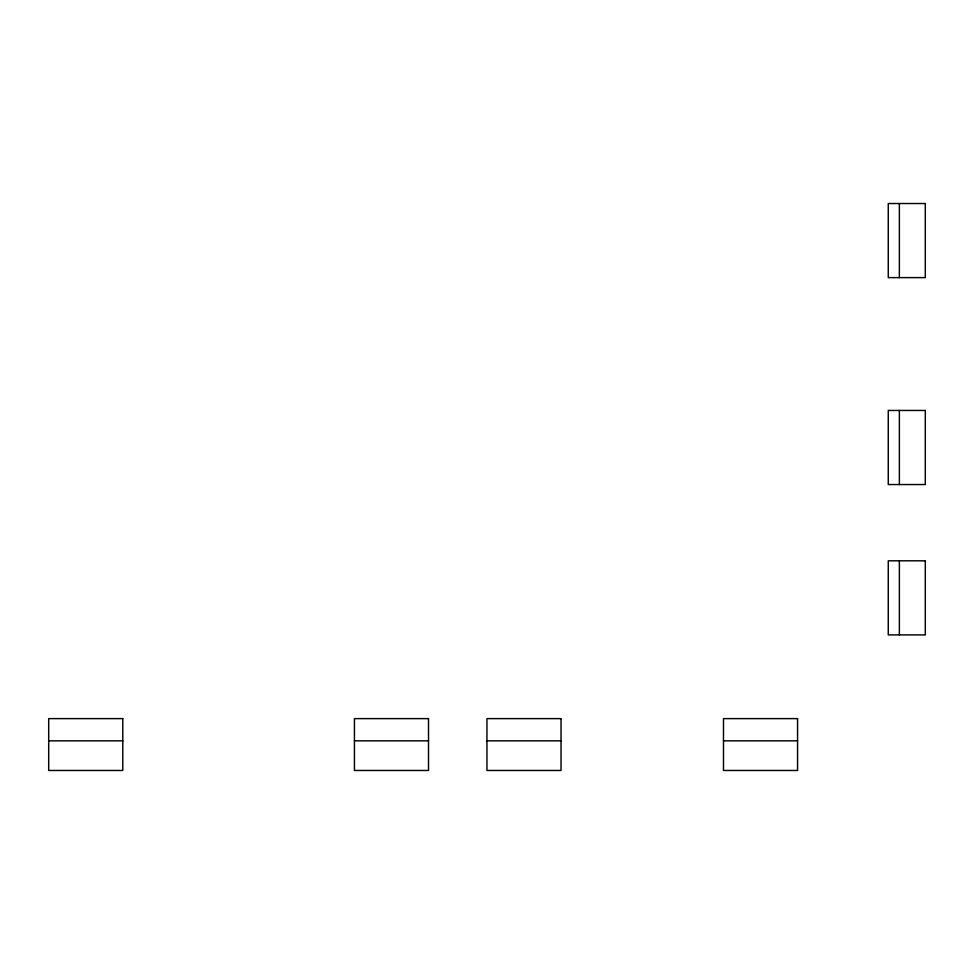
<?xml version="1.0" encoding="UTF-8"?>
<svg xmlns="http://www.w3.org/2000/svg" width="974" height="974" viewBox="0 0 974 974"><rect width="100%" height="100%" fill="white"/><g stroke="black" fill="none" stroke-linecap="round" stroke-linejoin="round"><path stroke-width="1.46" d="M48.7 740.837L122.785 740.837M354.426 740.837L428.511 740.837M486.939 740.837L561.024 740.837M723.487 740.837L797.572 740.837M899.367 203.529L899.367 277.614M899.367 410.456L899.367 484.541M899.367 560.817L899.367 634.902M925.3 203.529L888.264 203.529L888.264 277.614L925.3 277.614L925.3 203.529M925.3 410.456L888.264 410.456L888.264 484.541L925.3 484.541L925.3 410.456M925.3 560.817L888.264 560.817L888.264 634.902L925.3 634.902L925.3 560.817M122.785 718.617L48.7 718.617L48.7 770.471L122.785 770.471L122.785 718.617M428.511 718.617L354.426 718.617L354.426 770.471L428.511 770.471L428.511 718.617M561.024 718.617L486.939 718.617L486.939 770.471L561.024 770.471L561.024 718.617M797.572 718.617L723.487 718.617L723.487 770.471L797.572 770.471L797.572 718.617"/></g></svg>
